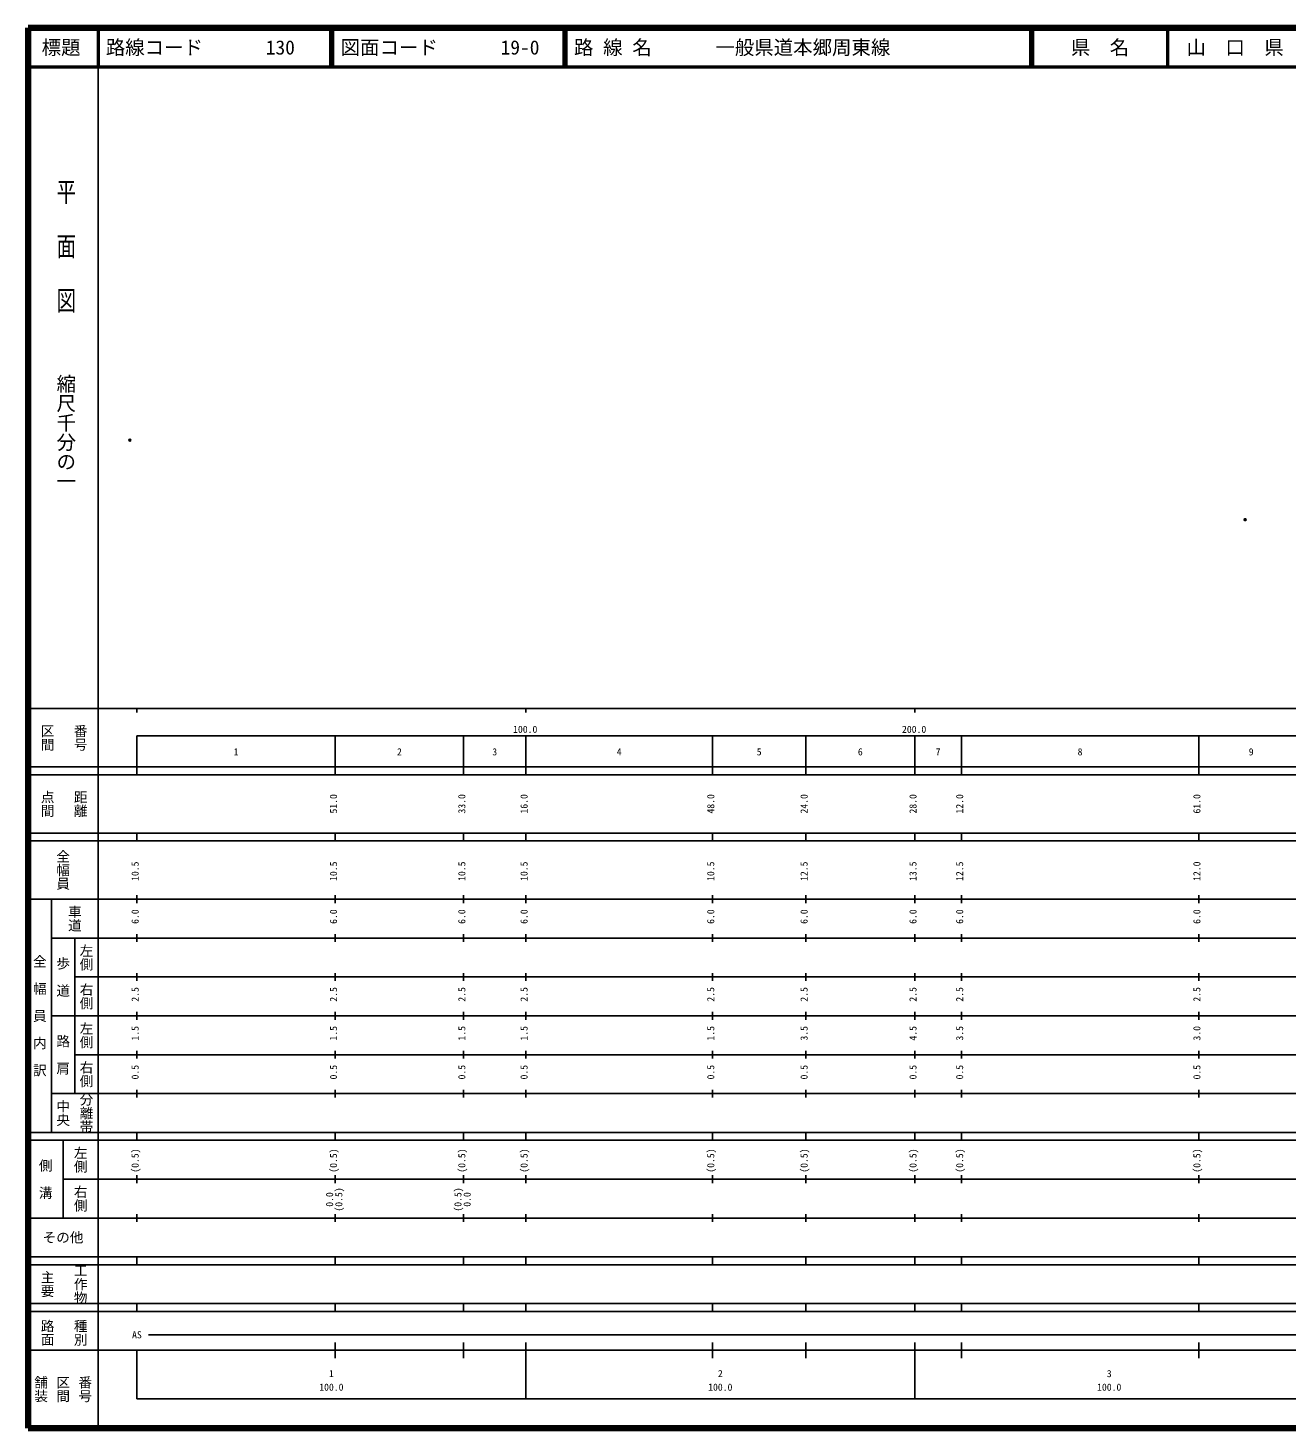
# Model space of a CAD drawing. Units: millimetres on the paper. Extents: x 40 to 680, y 20 to 380.
# Drawn here: x 40 to 363.7, y 20 to 380 of the extents above; entities that cross this region are included whole.
import ezdxf
from ezdxf.enums import TextEntityAlignment as Align

# ---------------------------------------------------------------- set-up
doc = ezdxf.new("R2010")
doc.units = ezdxf.units.MM
doc.header["$PDMODE"] = 32
doc.header["$PDSIZE"] = 0.5
doc.layers.add('M-OTRS', color=6, linetype='Continuous')
doc.layers.add('M-TTL-TXT', color=7, linetype='Continuous')
for name, color, linetype, lineweight in [('M-TTL', 2, 'Continuous', 140), ('M-TTL-BAND', 7, 'Continuous', 25), ('M-TTL-LINE', 7, 'Continuous', 50)]:
    doc.layers.add(name, color=color, linetype=linetype, lineweight=lineweight)
doc.styles.add('@ＭＳ ゴシック', font='')
doc.styles.add('ＭＳ ゴシック', font='')
doc.styles.get('@ＭＳ ゴシック').set_extended_font_data('@MS Gothic')
doc.styles.get('ＭＳ ゴシック').set_extended_font_data('MS Gothic')

msp = doc.modelspace()

# ---------------------------------------------------------------- linework, layer by layer
at = {"layer": 'M-OTRS'}
for p in [(66.194, 274.041), (352.945, 253.574)]:
    msp.add_point(p, dxfattribs=at)
at = {"layer": 'M-TTL'}
for p, q in [((40, 380), (40, 20)), ((680, 380), (40, 380)), ((40, 20), (680, 20))]:
    msp.add_line(p, q, dxfattribs=at)
at = {"layer": 'M-TTL-BAND'}
for p, q in [((58, 370), (58, 20)), ((40, 205), (579, 205)), ((68, 205), (68, 204)), ((168, 205), (168, 204)), ((268, 205), (268, 204)), ((68, 198), (579, 198)), ((68, 198), (68, 188)), ((119, 188), (119, 198)), ((152, 188), (152, 198)), ((168, 188), (168, 198)), ((216, 188), (216, 198)), ((240, 188), (240, 198)), ((268, 188), (268, 198)), ((280, 188), (280, 198)), ((341, 188), (341, 198)), ((40, 190), (579, 190)), ((40, 188), (579, 188)), ((40, 173), (579, 173)), ((68, 171), (68, 173)), ((119, 171), (119, 173)), ((152, 171), (152, 173)), ((168, 171), (168, 173)), ((216, 171), (216, 173)), ((240, 171), (240, 173)), ((268, 171), (268, 173)), ((280, 171), (280, 173)), ((341, 171), (341, 173)), ((40, 171), (579, 171)), ((40, 156), (579, 156)), ((46, 96), (46, 156)), ((68, 155), (68, 157)), ((119, 155), (119, 157)), ((152, 155), (152, 157)), ((168, 155), (168, 157)), ((216, 155), (216, 157)), ((240, 155), (240, 157)), ((268, 155), (268, 157)), ((280, 155), (280, 157)), ((341, 155), (341, 157)), ((46, 146), (579, 146)), ((52, 146), (52, 106)), ((68, 145), (68, 147)), ((119, 145), (119, 147)), ((152, 145), (152, 147)), ((168, 145), (168, 147)), ((216, 145), (216, 147)), ((240, 145), (240, 147)), ((268, 145), (268, 147)), ((280, 145), (280, 147)), ((341, 145), (341, 147)), ((68, 135), (68, 137)), ((119, 135), (119, 137)), ((152, 135), (152, 137)), ((168, 135), (168, 137)), ((216, 135), (216, 137)), ((240, 135), (240, 137)), ((268, 135), (268, 137)), ((280, 135), (280, 137)), ((341, 135), (341, 137)), ((52, 136), (579, 136)), ((46, 126), (579, 126)), ((68, 125), (68, 127)), ((119, 125), (119, 127)), ((152, 125), (152, 127)), ((168, 125), (168, 127)), ((216, 125), (216, 127)), ((240, 125), (240, 127)), ((268, 125), (268, 127)), ((280, 125), (280, 127)), ((341, 125), (341, 127)), ((52, 116), (579, 116)), ((68, 115), (68, 117)), ((119, 115), (119, 117)), ((152, 115), (152, 117)), ((168, 115), (168, 117)), ((216, 115), (216, 117)), ((240, 115), (240, 117)), ((268, 115), (268, 117)), ((280, 115), (280, 117)), ((341, 115), (341, 117)), ((46, 106), (579, 106)), ((68, 105), (68, 107)), ((119, 105), (119, 107)), ((152, 105), (152, 107)), ((168, 105), (168, 107)), ((216, 105), (216, 107)), ((240, 105), (240, 107)), ((268, 105), (268, 107)), ((280, 105), (280, 107)), ((341, 105), (341, 107)), ((40, 96), (579, 96)), ((40, 94), (579, 94)), ((49, 94), (49, 74)), ((68, 94), (68, 96)), ((119, 94), (119, 96)), ((152, 94), (152, 96)), ((168, 94), (168, 96)), ((216, 94), (216, 96)), ((240, 94), (240, 96)), ((268, 94), (268, 96)), ((280, 94), (280, 96)), ((341, 94), (341, 96)), ((49, 84), (579, 84)), ((68, 83), (68, 85)), ((119, 83), (119, 85)), ((152, 83), (152, 85)), ((168, 83), (168, 85)), ((216, 83), (216, 85)), ((240, 83), (240, 85)), ((268, 83), (268, 85)), ((280, 83), (280, 85)), ((341, 83), (341, 85)), ((40, 74), (579, 74)), ((68, 73), (68, 75)), ((119, 73), (119, 75)), ((152, 73), (152, 75)), ((168, 73), (168, 75)), ((216, 73), (216, 75)), ((240, 73), (240, 75)), ((268, 73), (268, 75)), ((280, 73), (280, 75)), ((341, 73), (341, 75)), ((40, 64), (579, 64)), ((40, 62), (579, 62)), ((68, 62), (68, 64)), ((119, 62), (119, 64)), ((152, 62), (152, 64)), ((168, 62), (168, 64)), ((216, 62), (216, 64)), ((240, 62), (240, 64)), ((268, 62), (268, 64)), ((280, 62), (280, 64)), ((341, 62), (341, 64)), ((40, 52), (579, 52)), ((68, 50), (68, 52)), ((119, 50), (119, 52)), ((152, 50), (152, 52)), ((168, 50), (168, 52)), ((216, 50), (216, 52)), ((240, 50), (240, 52)), ((268, 50), (268, 52)), ((280, 50), (280, 52)), ((341, 50), (341, 52)), ((40, 50), (579, 50)), ((71, 44), (565, 44)), ((40, 40), (579, 40)), ((68, 40), (68, 27.5)), ((119, 38), (119, 42)), ((152, 38), (152, 42)), ((168, 27.5), (168, 42)), ((216, 38), (216, 42)), ((240, 38), (240, 42)), ((268, 27.5), (268, 42)), ((280, 38), (280, 42)), ((341, 38), (341, 42)), ((68, 27.5), (579, 27.5))]:
    msp.add_line(p, q, dxfattribs=at)
at = {"layer": 'M-TTL-LINE'}
for p, q in [((58, 380), (58, 370)), ((117.75, 380), (117.75, 370)), ((118.25, 380), (118.25, 370)), ((177.75, 380), (177.75, 370)), ((178.25, 380), (178.25, 370)), ((297.75, 380), (297.75, 370)), ((298.25, 380), (298.25, 370)), ((333, 380), (333, 370)), ((40, 370), (680, 370))]:
    msp.add_line(p, q, dxfattribs=at)

# ---------------------------------------------------------------- texts
at = {"layer": 'M-TTL-BAND', "style": '@ＭＳ ゴシック', "width": 1.4}
msp.add_text('平  面  図', height=3.666, rotation=270, dxfattribs=at).set_placement((49.777, 306.475), align=Align.MIDDLE_RIGHT)
at = {"layer": 'M-TTL-BAND', "style": '@ＭＳ ゴシック'}
msp.add_text('縮尺千分の一', height=3.666, rotation=270, dxfattribs=at).set_placement((49.777, 261.03), align=Align.MIDDLE_RIGHT)
for s, p in [('区間', (45, 197.5)), ('番号', (53.5, 197.5)), ('点間', (45, 180.5)), ('距離', (53.5, 180.5)), ('全幅員', (49, 163.5)), ('車道', (52, 151)), ('左側', (55, 141)), ('全\u3000幅\u3000員\u3000内\u3000訳', (43, 126)), ('歩\u3000道', (49, 136)), ('右側', (55, 131)), ('左側', (55, 121)), ('路\u3000肩', (49, 116)), ('右側', (55, 111)), ('分離帯', (55, 101)), ('中央', (49, 101)), ('左側', (53.5, 89)), ('側\u3000溝', (44.5, 84)), ('右側', (53.5, 79)), ('工作物', (53.5, 57)), ('主要', (45, 57)), ('路面', (45, 44.5)), ('種別', (53.5, 44.5)), ('舗装', (43.333, 30)), ('区間', (49, 30)), ('番号', (54.667, 30))]:
    msp.add_text(s, height=2.566, rotation=270, dxfattribs=at).set_placement(p, align=Align.MIDDLE_CENTER)
at = {"layer": 'M-TTL-BAND', "style": 'ＭＳ ゴシック'}
for s, p in [('100.0', (167.844, 198.195)), ('200.0', (267.844, 198.195)), ('1', (93.5, 192.405)), ('2', (135.5, 192.405)), ('3', (160, 192.405)), ('4', (192, 192.405)), ('5', (228, 192.405)), ('6', (254, 192.405)), ('7', (274, 192.405)), ('8', (310.5, 192.405)), ('9', (354.5, 192.405)), ('AS', (68, 42.5)), ('1', (118, 32.523)), ('2', (218, 32.523)), ('3', (318, 32.523)), ('100.0', (118, 29.033)), ('100.0', (218, 29.033)), ('100.0', (318, 29.033))]:
    msp.add_text(s, height=1.833, dxfattribs=at).set_placement(p, align=Align.BOTTOM_CENTER)
for s, p in [('51.0', (120, 180.5)), ('33.0', (153, 180.5)), ('16.0', (169, 180.5)), ('48.0', (217, 180.5)), ('24.0', (241, 180.5)), ('28.0', (269, 180.5)), ('12.0', (281, 180.5)), ('61.0', (342, 180.5)), ('10.5', (69, 163.174)), ('10.5', (120, 163.174)), ('10.5', (153, 163.174)), ('10.5', (169, 163.174)), ('10.5', (217, 163.174)), ('12.5', (241, 163.174)), ('13.5', (269, 163.174)), ('12.5', (281, 163.174)), ('12.0', (342, 163.174)), ('6.0', (69, 151.5)), ('6.0', (120, 151.5)), ('6.0', (153, 151.5)), ('6.0', (169, 151.5)), ('6.0', (217, 151.5)), ('6.0', (241, 151.5)), ('6.0', (269, 151.5)), ('6.0', (281, 151.5)), ('6.0', (342, 151.5)), ('2.5', (69, 131.5)), ('2.5', (120, 131.5)), ('2.5', (153, 131.5)), ('2.5', (169, 131.5)), ('2.5', (217, 131.5)), ('2.5', (241, 131.5)), ('2.5', (269, 131.5)), ('2.5', (281, 131.5)), ('2.5', (342, 131.5)), ('1.5', (69, 121.5)), ('1.5', (120, 121.5)), ('1.5', (153, 121.5)), ('1.5', (169, 121.5)), ('1.5', (217, 121.5)), ('3.5', (241, 121.5)), ('4.5', (269, 121.5)), ('3.5', (281, 121.5)), ('3.0', (342, 121.5)), ('0.5', (69, 111.5)), ('0.5', (120, 111.5)), ('0.5', (153, 111.5)), ('0.5', (169, 111.5)), ('0.5', (217, 111.5)), ('0.5', (241, 111.5)), ('0.5', (269, 111.5)), ('0.5', (281, 111.5)), ('0.5', (342, 111.5)), ('(0.5)', (69, 88.764)), ('(0.5)', (120, 88.764)), ('(0.5)', (153, 88.764)), ('(0.5)', (169, 88.764)), ('(0.5)', (217, 88.764)), ('(0.5)', (241, 88.764)), ('(0.5)', (269, 88.764)), ('(0.5)', (281, 88.764)), ('(0.5)', (342, 88.764)), ('0.0', (119, 78.764)), ('(0.5)', (121.37, 78.764)), ('(0.5)', (152, 78.764)), ('0.0', (154.37, 78.764))]:
    msp.add_text(s, height=1.833, rotation=90, dxfattribs=at).set_placement(p, align=Align.BOTTOM_CENTER)
msp.add_text('その他', height=2.566, dxfattribs=at).set_placement((49, 69), align=Align.MIDDLE_CENTER)
at = {"layer": 'M-TTL-TXT', "style": 'ＭＳ ゴシック'}
for s, p in [('標題', (48.5, 375)), ('県\u3000名', (315.625, 375)), ('山\u3000口\u3000県', (350.375, 375))]:
    msp.add_text(s, height=3.666, dxfattribs=at).set_placement(p, align=Align.MIDDLE_CENTER)
for s, p in [('路線コード', (60, 375)), ('130', (101.142, 375)), ('図面コード', (120.38, 375)), ('19-0', (161.521, 375)), ('路 線 名', (180.38, 375)), ('一般県道本郷周東線', (216.734, 375))]:
    msp.add_text(s, height=3.666, dxfattribs=at).set_placement(p, align=Align.MIDDLE_LEFT)

doc.saveas('drawing.dxf')
